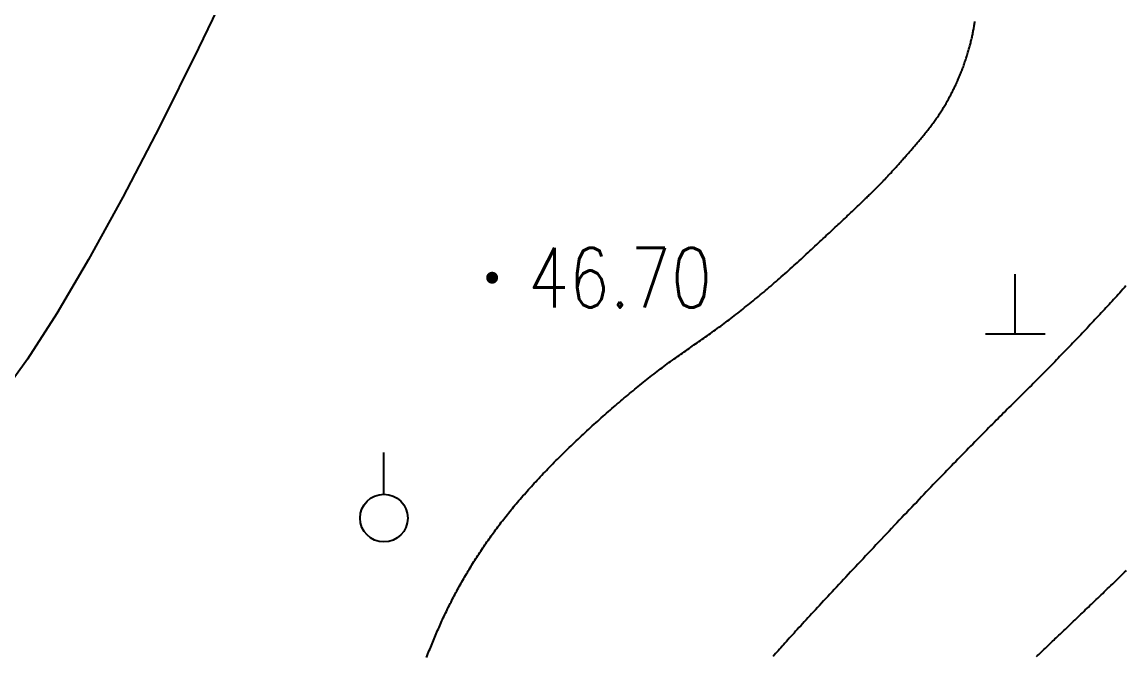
# Model space of a CAD drawing. Extents: x 39624947 to 39626627, y 3418539 to 3418836.
# Drawn here: x 39625543.68 to 39625580.69, y 3418759.01 to 3418780.26 of the extents above; entities that cross this region are included whole.
import ezdxf
from ezdxf.enums import TextEntityAlignment as Align

# ---------------------------------------------------------------- set-up
doc = ezdxf.new("R2010")
doc.units = 0
doc.layers.get('0').update_dxf_attribs({"linetype": 'CONTINUOUS'})
for name, color, linetype in [('DLDW', 11, 'CONTINUOUS'), ('GCD', 7, 'CONTINUOUS'), ('PUB_WALL', 9, 'CONTINUOUS')]:
    doc.layers.add(name, color=color, linetype=linetype)
doc.styles.add('HZ', font='rs.shx', dxfattribs={"width": 0.8, "bigfont": 'hztxt.shx'})

# ---------------------------------------------------------------- blocks, each defined once
blk = doc.blocks.new('GC111')
for p, q in [((0, 0), (0, 2)), ((-1, 0), (1, 0))]:
    blk.add_line(p, q)
blk = doc.blocks.new('GC125')
blk.add_line((0, 0.8), (0, 2.2))
blk.add_circle((0, 0), 0.8)
blk = doc.blocks.new('GC200')
at = {"linetype": 'Continuous', "const_width": 0.2, "flags": 128}
blk.add_lwpolyline([(-0.1, 0, 1), (0.1, 0, 1)], format="xyb", close=True, dxfattribs=at)
blk = doc.blocks.new('111133333777777')
at = {"layer": 'PUB_WALL', "color": 252, "ltscale": 0.01}
for points in [[(39623353.994, 3418751.209), (39623354.03, 3418751.243), (39623354.066, 3418751.277), (39623354.102, 3418751.312), (39623354.139, 3418751.348), (39623354.176, 3418751.384), (39623354.214, 3418751.42), (39623354.252, 3418751.456), (39623354.29, 3418751.493), (39623354.329, 3418751.53), (39623354.368, 3418751.568), (39623354.408, 3418751.606), (39623354.448, 3418751.644), (39623354.488, 3418751.683), (39623354.529, 3418751.722), (39623354.57, 3418751.762), (39623354.612, 3418751.801), (39623354.654, 3418751.842), (39623354.696, 3418751.882), (39623354.739, 3418751.923), (39623354.782, 3418751.965), (39623354.826, 3418752.007), (39623354.87, 3418752.049), (39623354.915, 3418752.091), (39623354.959, 3418752.134), (39623355.005, 3418752.177), (39623355.05, 3418752.221), (39623355.096, 3418752.265), (39623355.143, 3418752.31), (39623355.19, 3418752.354), (39623355.237, 3418752.4), (39623355.285, 3418752.445), (39623355.333, 3418752.491), (39623355.381, 3418752.537), (39623355.43, 3418752.584), (39623355.479, 3418752.631), (39623355.529, 3418752.679), (39623355.579, 3418752.726), (39623355.629, 3418752.775), (39623355.68, 3418752.823), (39623355.731, 3418752.872), (39623355.783, 3418752.921), (39623355.835, 3418752.971), (39623355.888, 3418753.021), (39623355.941, 3418753.072), (39623355.994, 3418753.123), (39623356.048, 3418753.174), (39623356.102, 3418753.225), (39623356.156, 3418753.277), (39623356.211, 3418753.33), (39623356.266, 3418753.382), (39623356.321, 3418753.435), (39623356.377, 3418753.488), (39623356.433, 3418753.542), (39623356.489, 3418753.596), (39623356.546, 3418753.65), (39623356.603, 3418753.705), (39623356.659, 3418753.759), (39623356.717, 3418753.814), (39623356.774, 3418753.87), (39623356.831, 3418753.925), (39623356.889, 3418753.981), (39623356.947, 3418754.037), (39623357.005, 3418754.093)], [(39623356.991, 3418763.641), (39623356.94, 3418763.583), (39623356.888, 3418763.526), (39623356.836, 3418763.469), (39623356.785, 3418763.412), (39623356.733, 3418763.356), (39623356.681, 3418763.299), (39623356.63, 3418763.243), (39623356.578, 3418763.186), (39623356.527, 3418763.13), (39623356.475, 3418763.074), (39623356.423, 3418763.017), (39623356.371, 3418762.961), (39623356.319, 3418762.905), (39623356.267, 3418762.849), (39623356.215, 3418762.792), (39623356.163, 3418762.736), (39623356.11, 3418762.68), (39623356.058, 3418762.623), (39623356.005, 3418762.567), (39623355.953, 3418762.511), (39623355.9, 3418762.454), (39623355.847, 3418762.398), (39623355.794, 3418762.342), (39623355.741, 3418762.285), (39623355.688, 3418762.229), (39623355.634, 3418762.172), (39623355.581, 3418762.116), (39623355.528, 3418762.06), (39623355.474, 3418762.003), (39623355.42, 3418761.947), (39623355.366, 3418761.89), (39623355.313, 3418761.834), (39623355.259, 3418761.777), (39623355.204, 3418761.721), (39623355.15, 3418761.664), (39623355.096, 3418761.608), (39623355.042, 3418761.552), (39623354.987, 3418761.495), (39623354.933, 3418761.438), (39623354.878, 3418761.382), (39623354.823, 3418761.325), (39623354.768, 3418761.269), (39623354.713, 3418761.212), (39623354.658, 3418761.156), (39623354.603, 3418761.099), (39623354.548, 3418761.043), (39623354.492, 3418760.986), (39623354.437, 3418760.929), (39623354.381, 3418760.873), (39623354.325, 3418760.816), (39623354.27, 3418760.76), (39623354.214, 3418760.703), (39623354.158, 3418760.646), (39623354.102, 3418760.59), (39623354.045, 3418760.533), (39623353.989, 3418760.476), (39623353.933, 3418760.42), (39623353.876, 3418760.363), (39623353.82, 3418760.306), (39623353.763, 3418760.249), (39623353.706, 3418760.193), (39623353.649, 3418760.136), (39623353.592, 3418760.079), (39623353.535, 3418760.022), (39623353.478, 3418759.966), (39623353.42, 3418759.909), (39623353.363, 3418759.852), (39623353.305, 3418759.794), (39623353.246, 3418759.736), (39623353.188, 3418759.678), (39623353.129, 3418759.62), (39623353.07, 3418759.561), (39623353.01, 3418759.502), (39623352.95, 3418759.442), (39623352.89, 3418759.382), (39623352.829, 3418759.321), (39623352.767, 3418759.26), (39623352.705, 3418759.198), (39623352.643, 3418759.135), (39623352.58, 3418759.072), (39623352.516, 3418759.008), (39623352.452, 3418758.944), (39623352.388, 3418758.879), (39623352.323, 3418758.813), (39623352.257, 3418758.747), (39623352.191, 3418758.68), (39623352.125, 3418758.613), (39623352.058, 3418758.545), (39623351.99, 3418758.476), (39623351.922, 3418758.407), (39623351.854, 3418758.337), (39623351.784, 3418758.267), (39623351.715, 3418758.196), (39623351.645, 3418758.124), (39623351.574, 3418758.052), (39623351.503, 3418757.979), (39623351.432, 3418757.905), (39623351.359, 3418757.831), (39623351.287, 3418757.756), (39623351.214, 3418757.681), (39623351.14, 3418757.605), (39623351.066, 3418757.529), (39623350.991, 3418757.451), (39623350.916, 3418757.374), (39623350.841, 3418757.295), (39623350.764, 3418757.216), (39623350.688, 3418757.137), (39623350.611, 3418757.057), (39623350.533, 3418756.976), (39623350.455, 3418756.894), (39623350.376, 3418756.812), (39623350.297, 3418756.73), (39623350.217, 3418756.647), (39623350.137, 3418756.563), (39623350.056, 3418756.478), (39623349.975, 3418756.393), (39623349.893, 3418756.308), (39623349.811, 3418756.222), (39623349.728, 3418756.135), (39623349.645, 3418756.047), (39623349.561, 3418755.959), (39623349.477, 3418755.87), (39623349.392, 3418755.781), (39623349.307, 3418755.691), (39623349.221, 3418755.601), (39623349.135, 3418755.51), (39623349.048, 3418755.418), (39623348.961, 3418755.326), (39623348.873, 3418755.233), (39623348.785, 3418755.14), (39623348.697, 3418755.047), (39623348.61, 3418754.954), (39623348.523, 3418754.861), (39623348.436, 3418754.769), (39623348.349, 3418754.677), (39623348.262, 3418754.585), (39623348.176, 3418754.493), (39623348.09, 3418754.402), (39623348.006, 3418754.311), (39623347.922, 3418754.222), (39623347.839, 3418754.134), (39623347.757, 3418754.047), (39623347.677, 3418753.96), (39623347.597, 3418753.875), (39623347.518, 3418753.79), (39623347.44, 3418753.707), (39623347.363, 3418753.625), (39623347.287, 3418753.543), (39623347.212, 3418753.463), (39623347.138, 3418753.383), (39623347.065, 3418753.305), (39623346.993, 3418753.227), (39623346.922, 3418753.15), (39623346.852, 3418753.075), (39623346.783, 3418753), (39623346.715, 3418752.927), (39623346.648, 3418752.854), (39623346.581, 3418752.782), (39623346.516, 3418752.712), (39623346.452, 3418752.642), (39623346.389, 3418752.573), (39623346.326, 3418752.505), (39623346.265, 3418752.439), (39623346.205, 3418752.373), (39623346.145, 3418752.308), (39623346.087, 3418752.244), (39623346.03, 3418752.181), (39623345.973, 3418752.119), (39623345.918, 3418752.059), (39623345.863, 3418751.999), (39623345.81, 3418751.94), (39623345.757, 3418751.882), (39623345.706, 3418751.825), (39623345.655, 3418751.769), (39623345.606, 3418751.714), (39623345.557, 3418751.66), (39623345.509, 3418751.607), (39623345.463, 3418751.554), (39623345.417, 3418751.503), (39623345.372, 3418751.453), (39623345.328, 3418751.404), (39623345.286, 3418751.356), (39623345.244, 3418751.309), (39623345.203, 3418751.262), (39623345.163, 3418751.217)], [(39623333.541, 3418751.18), (39623333.565, 3418751.24), (39623333.589, 3418751.298), (39623333.613, 3418751.356), (39623333.637, 3418751.414), (39623333.661, 3418751.472), (39623333.685, 3418751.529), (39623333.708, 3418751.585), (39623333.731, 3418751.642), (39623333.755, 3418751.697), (39623333.778, 3418751.753), (39623333.801, 3418751.808), (39623333.824, 3418751.863), (39623333.847, 3418751.918), (39623333.87, 3418751.973), (39623333.893, 3418752.027), (39623333.916, 3418752.081), (39623333.94, 3418752.135), (39623333.963, 3418752.189), (39623333.986, 3418752.242), (39623334.01, 3418752.296), (39623334.034, 3418752.349), (39623334.058, 3418752.403), (39623334.083, 3418752.456), (39623334.107, 3418752.51), (39623334.132, 3418752.563), (39623334.157, 3418752.616), (39623334.182, 3418752.669), (39623334.208, 3418752.722), (39623334.233, 3418752.776), (39623334.259, 3418752.829), (39623334.285, 3418752.882), (39623334.311, 3418752.934), (39623334.338, 3418752.987), (39623334.365, 3418753.04), (39623334.392, 3418753.093), (39623334.419, 3418753.145), (39623334.446, 3418753.198), (39623334.474, 3418753.251), (39623334.501, 3418753.303), (39623334.529, 3418753.356), (39623334.557, 3418753.408), (39623334.586, 3418753.46), (39623334.614, 3418753.513), (39623334.643, 3418753.565), (39623334.672, 3418753.617), (39623334.701, 3418753.669), (39623334.731, 3418753.721), (39623334.76, 3418753.773), (39623334.79, 3418753.825), (39623334.82, 3418753.877), (39623334.851, 3418753.929), (39623334.881, 3418753.981), (39623334.912, 3418754.032), (39623334.943, 3418754.084), (39623334.974, 3418754.135), (39623335.005, 3418754.187), (39623335.037, 3418754.238), (39623335.068, 3418754.29), (39623335.1, 3418754.341), (39623335.132, 3418754.393), (39623335.165, 3418754.444), (39623335.197, 3418754.495), (39623335.23, 3418754.546), (39623335.263, 3418754.597), (39623335.296, 3418754.648), (39623335.33, 3418754.699), (39623335.364, 3418754.75), (39623335.397, 3418754.801), (39623335.431, 3418754.852), (39623335.466, 3418754.902), (39623335.5, 3418754.953), (39623335.535, 3418755.004), (39623335.57, 3418755.054), (39623335.605, 3418755.105), (39623335.64, 3418755.155), (39623335.676, 3418755.206), (39623335.712, 3418755.256), (39623335.749, 3418755.307), (39623335.785, 3418755.358), (39623335.822, 3418755.408), (39623335.859, 3418755.459), (39623335.897, 3418755.51), (39623335.935, 3418755.561), (39623335.973, 3418755.611), (39623336.012, 3418755.663), (39623336.051, 3418755.714), (39623336.091, 3418755.765), (39623336.131, 3418755.816), (39623336.171, 3418755.867), (39623336.212, 3418755.919), (39623336.253, 3418755.971), (39623336.294, 3418756.022), (39623336.336, 3418756.074), (39623336.379, 3418756.126), (39623336.421, 3418756.178), (39623336.464, 3418756.23), (39623336.508, 3418756.282), (39623336.552, 3418756.334), (39623336.596, 3418756.387), (39623336.64, 3418756.439), (39623336.685, 3418756.491), (39623336.731, 3418756.544), (39623336.776, 3418756.597), (39623336.823, 3418756.65), (39623336.869, 3418756.703), (39623336.916, 3418756.756), (39623336.963, 3418756.809), (39623337.011, 3418756.862), (39623337.059, 3418756.915), (39623337.108, 3418756.968), (39623337.157, 3418757.022), (39623337.206, 3418757.075), (39623337.255, 3418757.129), (39623337.305, 3418757.183), (39623337.356, 3418757.237), (39623337.407, 3418757.291), (39623337.458, 3418757.345), (39623337.509, 3418757.399), (39623337.561, 3418757.453), (39623337.614, 3418757.507), (39623337.667, 3418757.562), (39623337.72, 3418757.616), (39623337.773, 3418757.671), (39623337.827, 3418757.726), (39623337.882, 3418757.78), (39623337.936, 3418757.835), (39623337.991, 3418757.89), (39623338.047, 3418757.945), (39623338.103, 3418758), (39623338.159, 3418758.056), (39623338.216, 3418758.111), (39623338.273, 3418758.167), (39623338.33, 3418758.222), (39623338.388, 3418758.278), (39623338.446, 3418758.333), (39623338.505, 3418758.389), (39623338.564, 3418758.445), (39623338.623, 3418758.501), (39623338.682, 3418758.557), (39623338.742, 3418758.613), (39623338.801, 3418758.668), (39623338.861, 3418758.724), (39623338.921, 3418758.779), (39623338.981, 3418758.835), (39623339.042, 3418758.89), (39623339.102, 3418758.945), (39623339.162, 3418758.999), (39623339.223, 3418759.054), (39623339.283, 3418759.108), (39623339.343, 3418759.162), (39623339.402, 3418759.215), (39623339.462, 3418759.268), (39623339.522, 3418759.321), (39623339.582, 3418759.374), (39623339.641, 3418759.426), (39623339.701, 3418759.478), (39623339.76, 3418759.53), (39623339.819, 3418759.581), (39623339.879, 3418759.632), (39623339.938, 3418759.683), (39623339.997, 3418759.734), (39623340.056, 3418759.784), (39623340.115, 3418759.834), (39623340.173, 3418759.883), (39623340.232, 3418759.933), (39623340.291, 3418759.982), (39623340.349, 3418760.03), (39623340.408, 3418760.079), (39623340.466, 3418760.127), (39623340.524, 3418760.175), (39623340.582, 3418760.222), (39623340.641, 3418760.269), (39623340.699, 3418760.316), (39623340.756, 3418760.363), (39623340.814, 3418760.409), (39623340.872, 3418760.455), (39623340.93, 3418760.501), (39623340.987, 3418760.546), (39623341.045, 3418760.591), (39623341.102, 3418760.636), (39623341.16, 3418760.68), (39623341.217, 3418760.724), (39623341.274, 3418760.768), (39623341.331, 3418760.812), (39623341.388, 3418760.855), (39623341.445, 3418760.898), (39623341.502, 3418760.941), (39623341.558, 3418760.983), (39623341.615, 3418761.025), (39623341.671, 3418761.067), (39623341.728, 3418761.109), (39623341.784, 3418761.15), (39623341.841, 3418761.191), (39623341.897, 3418761.231), (39623341.953, 3418761.271), (39623342.009, 3418761.311), (39623342.065, 3418761.351), (39623342.121, 3418761.39), (39623342.176, 3418761.429), (39623342.232, 3418761.468), (39623342.288, 3418761.507), (39623342.343, 3418761.545), (39623342.399, 3418761.583), (39623342.454, 3418761.622), (39623342.51, 3418761.66), (39623342.565, 3418761.698), (39623342.621, 3418761.737), (39623342.677, 3418761.775), (39623342.732, 3418761.813), (39623342.788, 3418761.852), (39623342.843, 3418761.89), (39623342.899, 3418761.929), (39623342.955, 3418761.969), (39623343.011, 3418762.008), (39623343.067, 3418762.048), (39623343.123, 3418762.089), (39623343.179, 3418762.129), (39623343.235, 3418762.17), (39623343.292, 3418762.211), (39623343.348, 3418762.253), (39623343.405, 3418762.295), (39623343.461, 3418762.337), (39623343.518, 3418762.379), (39623343.575, 3418762.422), (39623343.632, 3418762.465), (39623343.689, 3418762.508), (39623343.746, 3418762.551), (39623343.803, 3418762.595), (39623343.86, 3418762.64), (39623343.918, 3418762.684), (39623343.975, 3418762.729), (39623344.032, 3418762.774), (39623344.09, 3418762.819), (39623344.148, 3418762.865), (39623344.205, 3418762.911), (39623344.263, 3418762.957), (39623344.321, 3418763.004), (39623344.379, 3418763.051), (39623344.437, 3418763.098), (39623344.496, 3418763.145), (39623344.554, 3418763.193), (39623344.612, 3418763.241), (39623344.671, 3418763.29), (39623344.729, 3418763.338), (39623344.788, 3418763.387), (39623344.846, 3418763.436), (39623344.905, 3418763.486), (39623344.964, 3418763.536), (39623345.023, 3418763.586), (39623345.082, 3418763.637), (39623345.141, 3418763.687), (39623345.2, 3418763.739), (39623345.26, 3418763.79), (39623345.319, 3418763.842), (39623345.379, 3418763.894), (39623345.438, 3418763.946), (39623345.498, 3418763.998), (39623345.557, 3418764.051), (39623345.617, 3418764.105), (39623345.677, 3418764.158), (39623345.737, 3418764.212), (39623345.797, 3418764.266), (39623345.857, 3418764.32), (39623345.918, 3418764.375), (39623345.978, 3418764.43), (39623346.038, 3418764.485), (39623346.098, 3418764.54), (39623346.158, 3418764.595), (39623346.217, 3418764.649), (39623346.276, 3418764.704), (39623346.335, 3418764.758), (39623346.393, 3418764.812), (39623346.452, 3418764.866), (39623346.509, 3418764.92), (39623346.566, 3418764.973), (39623346.623, 3418765.025), (39623346.678, 3418765.077), (39623346.733, 3418765.128), (39623346.787, 3418765.179), (39623346.841, 3418765.229), (39623346.894, 3418765.278), (39623346.946, 3418765.327), (39623346.998, 3418765.375), (39623347.049, 3418765.423), (39623347.099, 3418765.47), (39623347.148, 3418765.516), (39623347.197, 3418765.562), (39623347.245, 3418765.607), (39623347.293, 3418765.652), (39623347.34, 3418765.696), (39623347.386, 3418765.739), (39623347.431, 3418765.782), (39623347.476, 3418765.824), (39623347.52, 3418765.865), (39623347.564, 3418765.906), (39623347.606, 3418765.946), (39623347.648, 3418765.986), (39623347.69, 3418766.025), (39623347.73, 3418766.064), (39623347.77, 3418766.101), (39623347.81, 3418766.139), (39623347.848, 3418766.175), (39623347.886, 3418766.211), (39623347.924, 3418766.247), (39623347.96, 3418766.282), (39623347.996, 3418766.316), (39623348.032, 3418766.349), (39623348.066, 3418766.382), (39623348.1, 3418766.415), (39623348.133, 3418766.447), (39623348.166, 3418766.478), (39623348.198, 3418766.508), (39623348.229, 3418766.538), (39623348.259, 3418766.568), (39623348.289, 3418766.597), (39623348.318, 3418766.625), (39623348.347, 3418766.652), (39623348.375, 3418766.679), (39623348.402, 3418766.706), (39623348.428, 3418766.731), (39623348.454, 3418766.756), (39623348.479, 3418766.781), (39623348.503, 3418766.805), (39623348.527, 3418766.828), (39623348.55, 3418766.851), (39623348.573, 3418766.873), (39623348.594, 3418766.894), (39623348.615, 3418766.915), (39623348.636, 3418766.936), (39623348.656, 3418766.956), (39623348.675, 3418766.975), (39623348.694, 3418766.995), (39623348.714, 3418767.014), (39623348.732, 3418767.033), (39623348.751, 3418767.052), (39623348.769, 3418767.071), (39623348.787, 3418767.09), (39623348.805, 3418767.108), (39623348.824, 3418767.127), (39623348.842, 3418767.146), (39623348.86, 3418767.165), (39623348.879, 3418767.185), (39623348.898, 3418767.205), (39623348.917, 3418767.225), (39623348.936, 3418767.245), (39623348.955, 3418767.266), (39623348.975, 3418767.286), (39623348.995, 3418767.307), (39623349.014, 3418767.329), (39623349.034, 3418767.35), (39623349.054, 3418767.372), (39623349.075, 3418767.394), (39623349.095, 3418767.416), (39623349.116, 3418767.438), (39623349.137, 3418767.461), (39623349.158, 3418767.484), (39623349.179, 3418767.507), (39623349.2, 3418767.531), (39623349.221, 3418767.554), (39623349.243, 3418767.578), (39623349.265, 3418767.602), (39623349.287, 3418767.626), (39623349.309, 3418767.651), (39623349.331, 3418767.676), (39623349.354, 3418767.701), (39623349.376, 3418767.726), (39623349.399, 3418767.752), (39623349.422, 3418767.777), (39623349.445, 3418767.803), (39623349.468, 3418767.83), (39623349.492, 3418767.856), (39623349.515, 3418767.883), (39623349.539, 3418767.91), (39623349.563, 3418767.937), (39623349.587, 3418767.964), (39623349.611, 3418767.992), (39623349.635, 3418768.02), (39623349.66, 3418768.048), (39623349.685, 3418768.076), (39623349.71, 3418768.105), (39623349.735, 3418768.134), (39623349.76, 3418768.163), (39623349.785, 3418768.192), (39623349.811, 3418768.222), (39623349.836, 3418768.252), (39623349.862, 3418768.282), (39623349.888, 3418768.312), (39623349.914, 3418768.343), (39623349.941, 3418768.373), (39623349.967, 3418768.404), (39623349.994, 3418768.436), (39623350.021, 3418768.467), (39623350.048, 3418768.499), (39623350.075, 3418768.531), (39623350.102, 3418768.563), (39623350.129, 3418768.595), (39623350.156, 3418768.627), (39623350.183, 3418768.66), (39623350.21, 3418768.693), (39623350.237, 3418768.726), (39623350.264, 3418768.759), (39623350.291, 3418768.792), (39623350.317, 3418768.825), (39623350.344, 3418768.859), (39623350.37, 3418768.892), (39623350.396, 3418768.926), (39623350.422, 3418768.96), (39623350.447, 3418768.993), (39623350.473, 3418769.027), (39623350.498, 3418769.061), (39623350.523, 3418769.095), (39623350.548, 3418769.13), (39623350.572, 3418769.164), (39623350.597, 3418769.198), (39623350.621, 3418769.233), (39623350.645, 3418769.267), (39623350.668, 3418769.302), (39623350.692, 3418769.337), (39623350.715, 3418769.372), (39623350.738, 3418769.407), (39623350.761, 3418769.442), (39623350.784, 3418769.477), (39623350.807, 3418769.513), (39623350.829, 3418769.548), (39623350.851, 3418769.583), (39623350.873, 3418769.619), (39623350.895, 3418769.655), (39623350.916, 3418769.691), (39623350.938, 3418769.726), (39623350.959, 3418769.762), (39623350.98, 3418769.798), (39623351, 3418769.835), (39623351.021, 3418769.871), (39623351.041, 3418769.907), (39623351.061, 3418769.944), (39623351.081, 3418769.98), (39623351.101, 3418770.017), (39623351.12, 3418770.054), (39623351.139, 3418770.091), (39623351.158, 3418770.128), (39623351.177, 3418770.165), (39623351.196, 3418770.202), (39623351.214, 3418770.239), (39623351.233, 3418770.277), (39623351.251, 3418770.314), (39623351.269, 3418770.352), (39623351.286, 3418770.389), (39623351.304, 3418770.427), (39623351.321, 3418770.465), (39623351.338, 3418770.503), (39623351.355, 3418770.541), (39623351.371, 3418770.579), (39623351.388, 3418770.618), (39623351.404, 3418770.656), (39623351.42, 3418770.694), (39623351.436, 3418770.733), (39623351.451, 3418770.772), (39623351.467, 3418770.81), (39623351.482, 3418770.849), (39623351.497, 3418770.888), (39623351.512, 3418770.926), (39623351.526, 3418770.965), (39623351.54, 3418771.004), (39623351.554, 3418771.043), (39623351.568, 3418771.081), (39623351.582, 3418771.12), (39623351.595, 3418771.158), (39623351.608, 3418771.197), (39623351.621, 3418771.235), (39623351.634, 3418771.273), (39623351.646, 3418771.311), (39623351.659, 3418771.349), (39623351.671, 3418771.387), (39623351.682, 3418771.425), (39623351.694, 3418771.463), (39623351.705, 3418771.501), (39623351.716, 3418771.538), (39623351.727, 3418771.575), (39623351.737, 3418771.613), (39623351.748, 3418771.65), (39623351.758, 3418771.687), (39623351.768, 3418771.724), (39623351.777, 3418771.761), (39623351.787, 3418771.798), (39623351.796, 3418771.834), (39623351.805, 3418771.871), (39623351.813, 3418771.907), (39623351.822, 3418771.944), (39623351.83, 3418771.98), (39623351.838, 3418772.016), (39623351.846, 3418772.052), (39623351.853, 3418772.088), (39623351.86, 3418772.124), (39623351.867, 3418772.159), (39623351.874, 3418772.195), (39623351.881, 3418772.231), (39623351.887, 3418772.266), (39623351.893, 3418772.301), (39623351.899, 3418772.336), (39623351.905, 3418772.372), (39623351.91, 3418772.407), (39623351.915, 3418772.441), (39623351.92, 3418772.476), (39623351.925, 3418772.511)], [(39623327.291, 3418774.518), (39623325.898, 3418771.609), (39623324.588, 3418768.974), (39623323.36, 3418766.615), (39623322.213, 3418764.53), (39623321.149, 3418762.72), (39623320.166, 3418761.185), (39623319.266, 3418759.924), (39623318.447, 3418758.938)]]:
    blk.add_lwpolyline(points, dxfattribs=at)
ref = blk.add_blockref('GC200', (39623335.743, 3418763.915, 46.7), dxfattribs=at)
ref.add_attrib('height', '46.70', dxfattribs={"layer": 'GCD', "linetype": 'Continuous', "height": 2, "style": 'HZ', "width": 0.8}).set_placement((39623336.943, 3418763.915, 46.7), align=Align.MIDDLE_LEFT)
blk.add_blockref('GC125', (39623332.116, 3418755.854, 51.487), dxfattribs=at)

msp = doc.modelspace()

# ---------------------------------------------------------------- block references
at = {"linetype": 'Continuous'}
msp.add_blockref('111133333777777', (2223.698, 7.776), dxfattribs=at)
at = {"layer": 'DLDW', "linetype": 'Continuous'}
msp.add_blockref('GC111', (39625576.979, 3418769.808, 96.788), dxfattribs=at)

doc.saveas('drawing.dxf')
